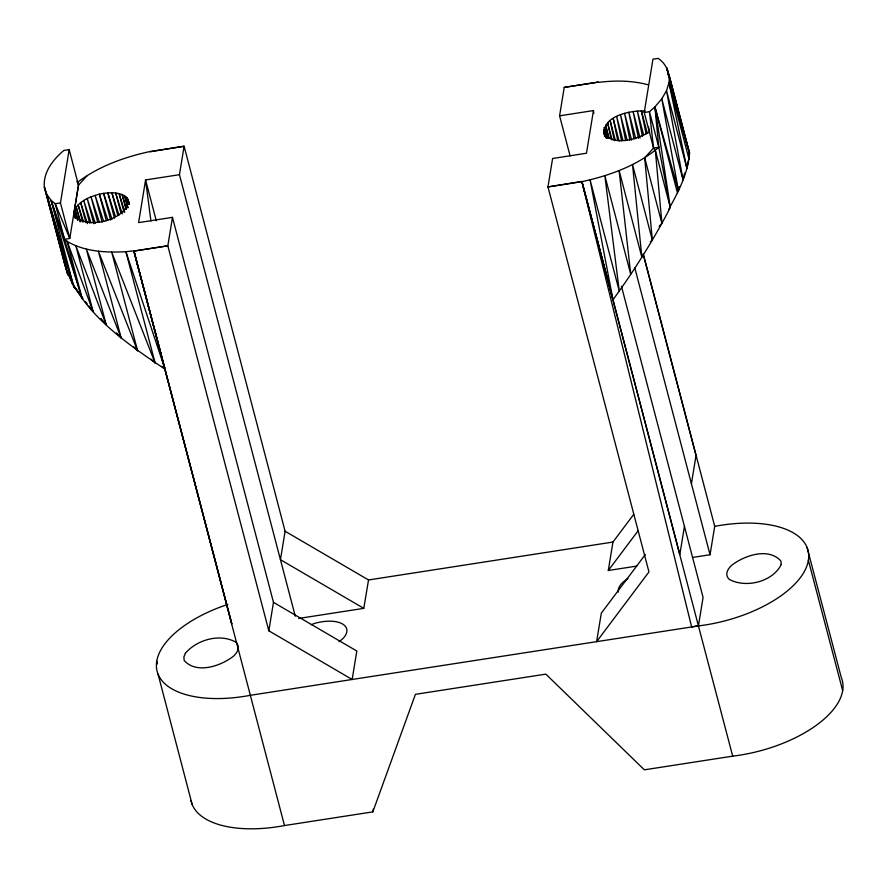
<?xml version="1.0" encoding="UTF-8"?>
<svg xmlns="http://www.w3.org/2000/svg" width="887" height="887" viewBox="0 0 887 887"><rect width="100%" height="100%" fill="white"/><g stroke="black" fill="none" stroke-linecap="round" stroke-linejoin="round"><path stroke-width="1.33" d="M688.223 160.78L686.948 168.563L668.953 82.691C670.384 73.311 666.059 63.642 658.198 58.365L652.954 59.185L644.228 112.516L653.553 148.051L655.338 150.302L670.339 207.48C653.675 239.667 634.349 270.468 612.984 299.739L581.894 181.68C609.059 175.737 637.188 165.802 658.797 147.242L654.905 106.895L661.791 98.801L666.514 90.662L668.953 82.691L689.498 152.996C688.157 173.242 678.167 192.202 668.587 209.62M77.779 182.134C98.889 166.157 124.801 156.955 150.158 151.5L184.108 146.244L179.451 174.695L145.579 179.939L138.605 222.604L172.477 217.359L167.82 245.81L133.882 251.065L164.971 369.125C125.355 342.548 80.44 312.279 64.784 264.914L44.35 187.013C42.997 172.178 53.187 159.405 63.931 150.402L69.175 149.593L78.499 185.128L74.142 211.793L75.162 217.969M190.982 800.717A98.058 47.255 -14.7 0 0 284.494 825.553L372.839 811.871L415.415 694.333L545.849 674.131L644.361 769.827L732.706 756.145L698.435 625.912L703.069 597.406L621.443 286.246M82.946 298.354L73.654 286.324L46.59 194.076L67.822 275.014L44.35 187.013L46.59 194.076L51.113 200.407L64.529 239.279L69.785 238.459L60.46 202.923L69.175 149.593M76.936 181.403L78.499 185.128L69.785 238.459L55.205 203.733L51.113 200.407L73.654 286.324L80.684 294.617M842.65 690.541L808.379 560.307A98.058 47.233 -14.7 0 1 698.435 625.912L352.161 679.475L268.828 630.801L273.473 602.362L172.477 217.359M285.104 531.246L280.458 559.697L363.792 608.36L368.526 579.965L285.104 531.246L184.108 146.244L150.114 151.788M372.839 811.871L373.283 809.144M570.108 155.924L559.586 115.82L564.232 87.381L598.171 82.125L564.232 87.381M559.586 115.82L593.458 110.576L586.473 153.24L552.601 158.485L547.955 186.935L648.951 571.938L596.607 641.678L601.319 613.161L645.304 554.552M636.788 566.083L608.294 570.496L612.95 542.057L633.695 514.405M688.855 156.888L689.498 152.996L669.053 75.085L689.498 152.996L688.844 155.668M684.442 526.39L679.83 554.552L581.894 181.68L547.955 186.935L581.939 181.403L698.435 625.912M691.416 483.714L696.029 455.552L643.175 254.103M692.414 557.468L710.043 554.741L714.722 526.357L643.463 254.724M679.309 186.592L678.422 190.528L654.905 106.895L649.472 111.707L644.228 112.516M679.564 186.636L678.422 190.528L661.791 98.801L683.023 179.739L684.642 173.054M688.733 155.58L689.498 152.996M645.159 111.008C630.99 110.221 601.818 115.643 604.28 134.636M608.294 570.496L638.174 530.681M78.499 185.128L87.369 175.438M650.282 241.951L652.333 240.1L644.683 157.742L653.553 148.051L658.797 147.242L670.339 207.48L654.905 106.895L677.446 192.812M659.13 226.385L661.902 223.369L655.338 150.302M339.078 641.656L341.994 639.46A27.952 13.46 -14.7 0 0 342.593 624.004A27.952 13.46 -14.7 0 0 314.863 623.339L311.137 624.681M627.907 578.446L623.117 582.06A27.952 13.46 -14.7 0 0 618.328 592.15M648.319 132.673C635.879 139.47 612.385 147.031 603.581 131.975L604.679 135.977M698.479 625.634L691.649 626.965L581.894 181.68M60.46 202.923L55.205 203.733L64.529 239.279L82.147 298.575L67.146 241.397L64.529 239.279M284.494 825.553L133.882 251.065L167.82 245.81L268.828 630.801M368.526 579.965L612.95 542.057M298.686 618.45L363.792 608.36M598.126 82.402C614.791 80.351 632.043 80.395 648.319 84.853M273.473 602.362L356.807 651.025L352.161 679.475L250.422 695.297A98.058 47.255 -14.7 0 1 157.066 671.071A98.058 47.255 -14.7 0 1 227.826 604.413M161.889 366.331L164.971 369.125L125.899 251.697C105.974 252.784 84.764 251.753 67.146 241.397L93.068 311.47L88.855 306.004M151.078 359.202L155.103 362.994L125.899 251.697L133.926 250.777L231.817 623.938L133.882 251.065M76.559 289.251L73.654 286.324L76.448 289.362M133.704 346.861L137.574 350.764L111.695 252.119L155.103 362.994M116.485 332.836L121.131 337.88L98.413 251.265L137.574 350.764M100.907 318.455L106.174 324.675L86.361 249.158L121.131 337.88M85.474 301.624L87.159 303.82M58.753 239.534L66.259 268.561M69.197 275.846L72.634 284.339L46.59 194.076M106.174 324.675L75.85 245.832L93.068 311.47M107.804 220.087L99.344 194.198C90.053 196.681 79.741 200.662 74.841 209.52L77.069 218.867M103.679 221.506L95.12 195.362L102.138 222.116M99.2 221.706L91.039 196.825L97.703 222.216M95.297 223.291L87.214 198.555L93.811 223.712M112.028 219.277L103.624 193.366L99.344 194.198L106.318 220.774M90.973 222.792L83.744 200.506L89.665 223.092M115.41 216.472L107.837 192.889L103.624 193.366L110.62 220.054M87.425 223.624L80.695 202.635L85.906 222.504M118.98 215.12L111.895 192.767L107.837 192.889L114.467 218.135M83.511 221.839L78.156 204.875L82.635 221.95M51.113 200.407L82.147 298.575M122.218 213.967L115.698 193.011L111.895 192.767L117.86 215.508M80.673 221.728L76.193 207.192L80.018 221.772M124.779 212.104L119.135 193.61L115.698 193.011L120.954 213.046M77.956 219.921L74.841 209.52L77.646 220.198M126.464 209.121L122.14 194.563L119.135 193.61L124.003 212.148M128.038 207.702L124.623 195.827L122.14 194.563L125.976 209.177M128.349 203.921L126.542 197.391L124.623 195.827L127.761 207.758M129.225 204.476L127.839 199.198L126.542 197.391L128.26 203.955M75.872 218.346L74.142 211.793L75.872 218.402M807.048 547.39L841.319 677.613A98.058 47.233 -14.7 0 1 732.706 756.145M75.151 217.903L74.109 213.967C83.234 231.773 130.09 219.643 127.839 199.198L129.225 204.498M668.654 76.127L666.824 68.033L688.057 148.972M668.953 82.691L689.121 159.571M686.948 168.563L666.514 90.662L683.023 179.739M658.797 147.242L649.472 111.707L653.553 148.051M647.333 133.505L641.368 110.764L646.08 133.826M643.585 134.802L637.309 110.886L642.443 136.41M640.092 138.062L633.085 111.374L638.452 138.261M644.683 157.742L661.902 223.369M635.779 138.782L628.816 112.205L634.105 138.893M631.599 140.124L624.581 113.37L629.892 140.135M627.164 140.213L620.512 114.833L625.657 140.645M652.333 240.1L632.52 164.572L641.855 257.241L619.137 170.626L630.746 274.382L604.867 175.748L619.27 291.102L590.066 179.817L612.984 299.739M622.94 140.39L616.687 116.552L621.554 140.7M619.137 141.1L613.205 118.503L617.618 139.98M615.378 140.512L610.167 120.632L614.369 140.645M612.108 139.958L607.628 122.883L611.132 139.071M609.136 138.45L605.655 125.2L608.648 138.461M606.841 138.261L604.302 127.517L607.107 138.206M605.677 137.696L603.615 129.801L605.333 136.41M634.715 267.597L710.043 554.741M179.451 174.695L295.282 616.232M156.278 220.741L145.579 179.939L150.923 221.051M156.722 661.225L157.42 663.886M158.063 674.142L192.135 804.409M604.302 127.517L606.863 138.206M666.824 68.033L668.676 76.016M648.497 127.007L649.606 132.34M593.458 110.576L593.813 113.314M64.74 262.452L64.784 264.914M714.722 526.357A98.058 47.233 -14.7 0 1 808.379 560.307M185.405 653.198L183.875 657.023L184.208 660.56C196.681 674.331 220.553 666.159 233.381 656.28A27.952 13.46 -14.7 0 0 235.709 642.066C219.666 633.207 197.014 639.704 185.405 653.198M781.225 564.509C772.71 581.883 746.045 588.403 729.402 579.466A27.952 13.46 -14.7 0 1 731.72 565.241C744.559 555.373 768.419 547.19 780.904 560.972L781.225 564.509M129.18 203.877L128.471 201.216L129.147 203.877"/></g></svg>
